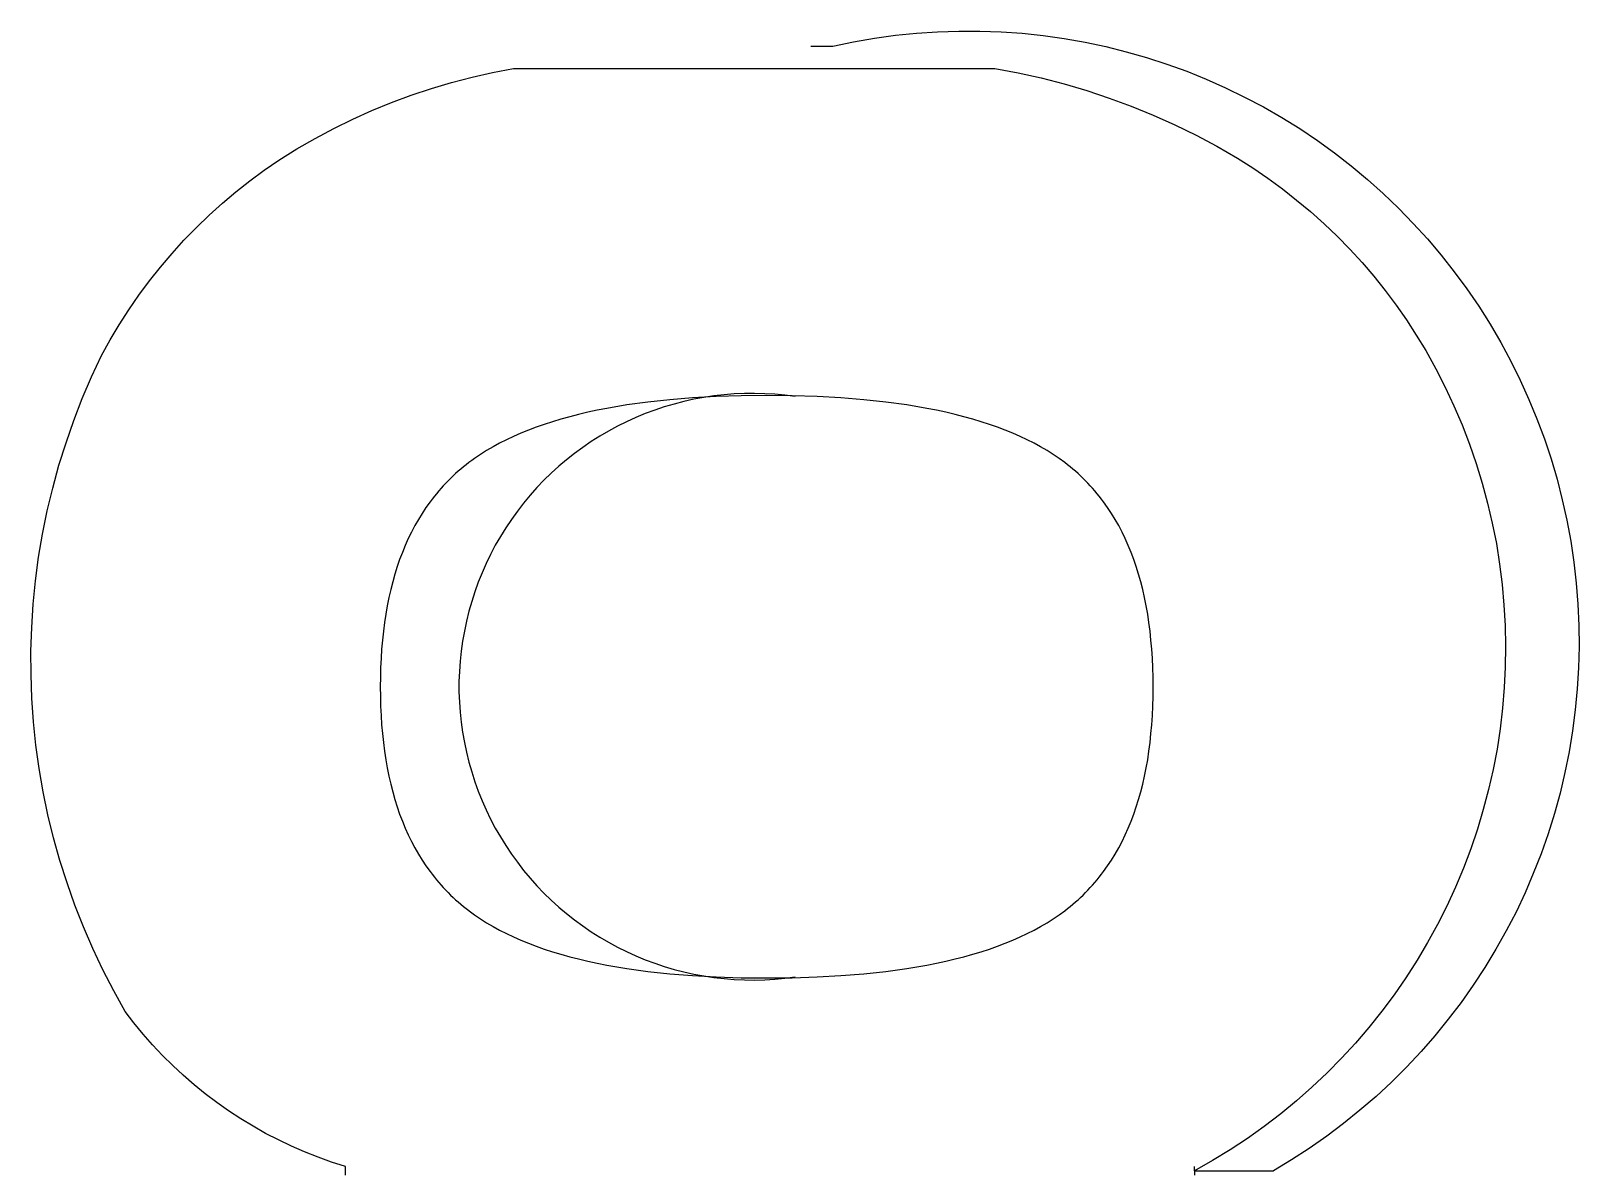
# Model space of a CAD drawing. Header units: millimetres. Extents: x -1893 to 2799, y -925 to 2353.
# Drawn here: x -1084.09 to -1082.909, y 1918.029 to 1918.901 of the extents above; entities that cross this region are included whole.
import ezdxf

# ---------------------------------------------------------------- set-up
doc = ezdxf.new("R2010")
doc.units = ezdxf.units.MM
doc.header["$MEASUREMENT"] = 0
doc.layers.add('Utwórz2D linie widoczne', color=7, linetype='Continuous', true_color=0x000000)

msp = doc.modelspace()

# ---------------------------------------------------------------- linework, layer by layer
at = {"layer": 'Utwórz2D linie widoczne'}
for p, q in [((-1083.4623, 1918.8926), (-1083.4464, 1918.8954)), ((-1083.4464, 1918.8954), (-1083.4304, 1918.8976)), ((-1083.4304, 1918.8976), (-1083.4143, 1918.8992)), ((-1083.4143, 1918.8992), (-1083.3982, 1918.9003)), ((-1083.3982, 1918.9003), (-1083.3821, 1918.9008)), ((-1083.3821, 1918.9008), (-1083.3659, 1918.9008)), ((-1083.3659, 1918.9008), (-1083.3498, 1918.9002)), ((-1083.3498, 1918.9002), (-1083.3337, 1918.8991)), ((-1083.3337, 1918.8991), (-1083.3176, 1918.8974)), ((-1083.3176, 1918.8974), (-1083.3016, 1918.8951)), ((-1083.3016, 1918.8951), (-1083.2857, 1918.8923)), ((-1083.495, 1918.8893), (-1083.4782, 1918.8893)), ((-1083.4782, 1918.8893), (-1083.4623, 1918.8926)), ((-1083.2857, 1918.8923), (-1083.2699, 1918.8889)), ((-1083.2699, 1918.8889), (-1083.2542, 1918.885)), ((-1083.2542, 1918.885), (-1083.2387, 1918.8806)), ((-1083.7378, 1918.8692), (-1083.722, 1918.8722)), ((-1083.722, 1918.8722), (-1083.3545, 1918.8722)), ((-1083.3545, 1918.8722), (-1083.3368, 1918.8689)), ((-1083.2387, 1918.8806), (-1083.2233, 1918.8756)), ((-1083.2233, 1918.8756), (-1083.2081, 1918.8701)), ((-1083.7846, 1918.857), (-1083.7691, 1918.8616)), ((-1083.7691, 1918.8616), (-1083.7535, 1918.8657)), ((-1083.7535, 1918.8657), (-1083.7378, 1918.8692)), ((-1083.3368, 1918.8689), (-1083.3192, 1918.865)), ((-1083.3192, 1918.865), (-1083.3017, 1918.8604)), ((-1083.3017, 1918.8604), (-1083.2844, 1918.8553)), ((-1083.2081, 1918.8701), (-1083.1932, 1918.864)), ((-1083.1932, 1918.864), (-1083.1784, 1918.8575)), ((-1083.815, 1918.8463), (-1083.7999, 1918.8519)), ((-1083.7999, 1918.8519), (-1083.7846, 1918.857)), ((-1083.2844, 1918.8553), (-1083.2673, 1918.8496)), ((-1083.2673, 1918.8496), (-1083.2504, 1918.8434)), ((-1083.1784, 1918.8575), (-1083.1639, 1918.8504)), ((-1083.1639, 1918.8504), (-1083.1496, 1918.8429)), ((-1083.8446, 1918.8335), (-1083.8299, 1918.8401)), ((-1083.8299, 1918.8401), (-1083.815, 1918.8463)), ((-1083.2504, 1918.8434), (-1083.2337, 1918.8366)), ((-1083.2337, 1918.8366), (-1083.2172, 1918.8292)), ((-1083.1496, 1918.8429), (-1083.1356, 1918.8348)), ((-1083.8733, 1918.8189), (-1083.8591, 1918.8264)), ((-1083.8591, 1918.8264), (-1083.8446, 1918.8335)), ((-1083.2172, 1918.8292), (-1083.201, 1918.8212)), ((-1083.1356, 1918.8348), (-1083.1218, 1918.8263)), ((-1083.1218, 1918.8263), (-1083.1084, 1918.8173)), ((-1083.8873, 1918.8108), (-1083.8733, 1918.8189)), ((-1083.201, 1918.8212), (-1083.185, 1918.8128)), ((-1083.185, 1918.8128), (-1083.1694, 1918.8037)), ((-1083.1084, 1918.8173), (-1083.0953, 1918.8078)), ((-1083.9122, 1918.7946), (-1083.901, 1918.8023)), ((-1083.901, 1918.8023), (-1083.8873, 1918.8108)), ((-1083.1694, 1918.8037), (-1083.1577, 1918.7963)), ((-1083.0953, 1918.8078), (-1083.0826, 1918.7979)), ((-1083.9231, 1918.7865), (-1083.9122, 1918.7946)), ((-1083.1577, 1918.7963), (-1083.1463, 1918.7885)), ((-1083.0826, 1918.7979), (-1083.0702, 1918.7876)), ((-1083.9441, 1918.7694), (-1083.9337, 1918.7781)), ((-1083.9337, 1918.7781), (-1083.9231, 1918.7865)), ((-1083.1463, 1918.7885), (-1083.1351, 1918.7804)), ((-1083.1351, 1918.7804), (-1083.1242, 1918.7718)), ((-1083.0702, 1918.7876), (-1083.0581, 1918.7768)), ((-1083.9542, 1918.7603), (-1083.9441, 1918.7694)), ((-1083.1242, 1918.7718), (-1083.1136, 1918.763)), ((-1083.0581, 1918.7768), (-1083.0465, 1918.7656)), ((-1083.0465, 1918.7656), (-1083.0352, 1918.754)), ((-1083.9639, 1918.7508), (-1083.9542, 1918.7603)), ((-1083.1136, 1918.763), (-1083.1033, 1918.7537)), ((-1083.1033, 1918.7537), (-1083.0933, 1918.7442)), ((-1083.0352, 1918.754), (-1083.0243, 1918.7421)), ((-1083.9734, 1918.7411), (-1083.9639, 1918.7508)), ((-1083.0933, 1918.7442), (-1083.0836, 1918.7343)), ((-1083.0243, 1918.7421), (-1083.0139, 1918.7298)), ((-1083.9913, 1918.7207), (-1083.9825, 1918.7311)), ((-1083.9825, 1918.7311), (-1083.9734, 1918.7411)), ((-1083.0836, 1918.7343), (-1083.0743, 1918.7241)), ((-1083.0139, 1918.7298), (-1083.0039, 1918.7171)), ((-1083.9997, 1918.7101), (-1083.9913, 1918.7207)), ((-1083.0743, 1918.7241), (-1083.0653, 1918.7136)), ((-1084.0078, 1918.6992), (-1083.9997, 1918.7101)), ((-1083.0653, 1918.7136), (-1083.0566, 1918.7028)), ((-1083.0039, 1918.7171), (-1082.9943, 1918.704)), ((-1084.0155, 1918.688), (-1084.0078, 1918.6992)), ((-1083.0566, 1918.7028), (-1083.0483, 1918.6917)), ((-1082.9943, 1918.704), (-1082.9852, 1918.6907)), ((-1084.0228, 1918.6766), (-1084.0155, 1918.688)), ((-1083.0483, 1918.6917), (-1083.0404, 1918.6803)), ((-1082.9852, 1918.6907), (-1082.9766, 1918.677)), ((-1084.0298, 1918.665), (-1084.0228, 1918.6766)), ((-1083.0404, 1918.6803), (-1083.0329, 1918.6687)), ((-1082.9766, 1918.677), (-1082.9684, 1918.6631)), ((-1084.0364, 1918.6531), (-1084.0298, 1918.665)), ((-1083.0329, 1918.6687), (-1083.0257, 1918.6569)), ((-1082.9684, 1918.6631), (-1082.9608, 1918.6489)), ((-1084.044, 1918.6368), (-1084.0364, 1918.6531)), ((-1083.0257, 1918.6569), (-1083.018, 1918.6431)), ((-1082.9608, 1918.6489), (-1082.9536, 1918.6344)), ((-1084.051, 1918.6203), (-1084.044, 1918.6368)), ((-1083.018, 1918.6431), (-1083.0109, 1918.6291)), ((-1083.5534, 1918.6238), (-1083.5612, 1918.6232)), ((-1083.5457, 1918.6242), (-1083.5534, 1918.6238)), ((-1083.5379, 1918.6242), (-1083.5457, 1918.6242)), ((-1083.5301, 1918.624), (-1083.5379, 1918.6242)), ((-1083.5224, 1918.6236), (-1083.5301, 1918.624)), ((-1083.5147, 1918.6228), (-1083.5224, 1918.6236)), ((-1083.0109, 1918.6291), (-1083.0042, 1918.6148)), ((-1082.9536, 1918.6344), (-1082.9469, 1918.6197)), ((-1084.0575, 1918.6035), (-1084.051, 1918.6203)), ((-1083.6506, 1918.6128), (-1083.658, 1918.6114)), ((-1083.6353, 1918.6154), (-1083.6506, 1918.6128)), ((-1083.6193, 1918.6176), (-1083.6353, 1918.6154)), ((-1083.6141, 1918.6115), (-1083.6214, 1918.6088)), ((-1083.6026, 1918.6194), (-1083.6193, 1918.6176)), ((-1083.6068, 1918.6139), (-1083.6141, 1918.6115)), ((-1083.5993, 1918.6161), (-1083.6068, 1918.6139)), ((-1083.5852, 1918.6208), (-1083.6026, 1918.6194)), ((-1083.5918, 1918.6181), (-1083.5993, 1918.6161)), ((-1083.5842, 1918.6198), (-1083.5918, 1918.6181)), ((-1083.5671, 1918.6218), (-1083.5852, 1918.6208)), ((-1083.5766, 1918.6212), (-1083.5842, 1918.6198)), ((-1083.5689, 1918.6223), (-1083.5766, 1918.6212)), ((-1083.5612, 1918.6232), (-1083.5689, 1918.6223)), ((-1083.5482, 1918.6224), (-1083.5671, 1918.6218)), ((-1083.5287, 1918.6226), (-1083.5482, 1918.6224)), ((-1083.5091, 1918.6224), (-1083.5287, 1918.6226)), ((-1083.507, 1918.6218), (-1083.5147, 1918.6228)), ((-1083.4902, 1918.6218), (-1083.5091, 1918.6224)), ((-1083.472, 1918.6208), (-1083.4902, 1918.6218)), ((-1083.4546, 1918.6194), (-1083.472, 1918.6208)), ((-1083.4378, 1918.6176), (-1083.4546, 1918.6194)), ((-1083.4218, 1918.6154), (-1083.4378, 1918.6176)), ((-1083.4065, 1918.6128), (-1083.4218, 1918.6154)), ((-1083.3991, 1918.6114), (-1083.4065, 1918.6128)), ((-1083.0042, 1918.6148), (-1082.998, 1918.6003)), ((-1082.9469, 1918.6197), (-1082.9408, 1918.6047)), ((-1084.0634, 1918.5865), (-1084.0575, 1918.6035)), ((-1083.6985, 1918.6006), (-1083.7046, 1918.5984)), ((-1083.6922, 1918.6026), (-1083.6985, 1918.6006)), ((-1083.6857, 1918.6046), (-1083.6922, 1918.6026)), ((-1083.679, 1918.6064), (-1083.6857, 1918.6046)), ((-1083.6722, 1918.6082), (-1083.679, 1918.6064)), ((-1083.6652, 1918.6098), (-1083.6722, 1918.6082)), ((-1083.658, 1918.6114), (-1083.6652, 1918.6098)), ((-1083.6356, 1918.6026), (-1083.6426, 1918.5992)), ((-1083.6286, 1918.6058), (-1083.6356, 1918.6026)), ((-1083.6214, 1918.6088), (-1083.6286, 1918.6058)), ((-1083.3919, 1918.6098), (-1083.3991, 1918.6114)), ((-1083.3849, 1918.6082), (-1083.3919, 1918.6098)), ((-1083.3781, 1918.6064), (-1083.3849, 1918.6082)), ((-1083.3714, 1918.6046), (-1083.3781, 1918.6064)), ((-1083.3649, 1918.6026), (-1083.3714, 1918.6046)), ((-1083.3586, 1918.6006), (-1083.3649, 1918.6026)), ((-1083.3525, 1918.5984), (-1083.3586, 1918.6006)), ((-1082.998, 1918.6003), (-1082.9924, 1918.5856)), ((-1082.9408, 1918.6047), (-1082.9351, 1918.5896)), ((-1083.7273, 1918.5888), (-1083.7325, 1918.5862)), ((-1083.7219, 1918.5914), (-1083.7273, 1918.5888)), ((-1083.7163, 1918.5938), (-1083.7219, 1918.5914)), ((-1083.7105, 1918.5962), (-1083.7163, 1918.5938)), ((-1083.7046, 1918.5984), (-1083.7105, 1918.5962)), ((-1083.6561, 1918.5915), (-1083.6627, 1918.5874)), ((-1083.6494, 1918.5955), (-1083.6561, 1918.5915)), ((-1083.6426, 1918.5992), (-1083.6494, 1918.5955)), ((-1083.3466, 1918.5962), (-1083.3525, 1918.5984)), ((-1083.3408, 1918.5938), (-1083.3466, 1918.5962)), ((-1083.3352, 1918.5914), (-1083.3408, 1918.5938)), ((-1083.3298, 1918.5888), (-1083.3352, 1918.5914)), ((-1083.3246, 1918.5862), (-1083.3298, 1918.5888)), ((-1082.9351, 1918.5896), (-1082.93, 1918.5743)), ((-1084.0688, 1918.5694), (-1084.0634, 1918.5865)), ((-1083.7471, 1918.5776), (-1083.7516, 1918.5746)), ((-1083.7424, 1918.5806), (-1083.7471, 1918.5776)), ((-1083.7375, 1918.5834), (-1083.7424, 1918.5806)), ((-1083.7325, 1918.5862), (-1083.7375, 1918.5834)), ((-1083.6754, 1918.5784), (-1083.6815, 1918.5736)), ((-1083.6691, 1918.583), (-1083.6754, 1918.5784)), ((-1083.6627, 1918.5874), (-1083.6691, 1918.583)), ((-1083.3196, 1918.5834), (-1083.3246, 1918.5862)), ((-1083.3147, 1918.5806), (-1083.3196, 1918.5834)), ((-1083.31, 1918.5776), (-1083.3147, 1918.5806)), ((-1083.3055, 1918.5746), (-1083.31, 1918.5776)), ((-1082.9924, 1918.5856), (-1082.9872, 1918.5707)), ((-1084.0735, 1918.552), (-1084.0688, 1918.5694)), ((-1083.7641, 1918.5648), (-1083.7661, 1918.563)), ((-1083.7621, 1918.5665), (-1083.7641, 1918.5648)), ((-1083.7601, 1918.5682), (-1083.7621, 1918.5665)), ((-1083.758, 1918.5698), (-1083.7601, 1918.5682)), ((-1083.7559, 1918.5714), (-1083.758, 1918.5698)), ((-1083.7537, 1918.573), (-1083.7559, 1918.5714)), ((-1083.7516, 1918.5746), (-1083.7537, 1918.573)), ((-1083.6874, 1918.5686), (-1083.6931, 1918.5633)), ((-1083.6815, 1918.5736), (-1083.6874, 1918.5686)), ((-1083.3012, 1918.5714), (-1083.3055, 1918.5746)), ((-1083.2991, 1918.5698), (-1083.3012, 1918.5714)), ((-1083.297, 1918.5682), (-1083.2991, 1918.5698)), ((-1083.295, 1918.5665), (-1083.297, 1918.5682)), ((-1083.293, 1918.5648), (-1083.295, 1918.5665)), ((-1083.291, 1918.563), (-1083.293, 1918.5648)), ((-1082.9872, 1918.5707), (-1082.9826, 1918.5556)), ((-1082.93, 1918.5743), (-1082.9255, 1918.5588)), ((-1083.7755, 1918.5537), (-1083.7772, 1918.5518)), ((-1083.7736, 1918.5556), (-1083.7755, 1918.5537)), ((-1083.7718, 1918.5575), (-1083.7736, 1918.5556)), ((-1083.7699, 1918.5594), (-1083.7718, 1918.5575)), ((-1083.768, 1918.5612), (-1083.7699, 1918.5594)), ((-1083.7661, 1918.563), (-1083.768, 1918.5612)), ((-1083.6987, 1918.5579), (-1083.7041, 1918.5523)), ((-1083.6931, 1918.5633), (-1083.6987, 1918.5579)), ((-1083.2891, 1918.5612), (-1083.291, 1918.563)), ((-1083.2872, 1918.5594), (-1083.2891, 1918.5612)), ((-1083.2853, 1918.5575), (-1083.2872, 1918.5594)), ((-1083.2835, 1918.5556), (-1083.2853, 1918.5575)), ((-1083.2817, 1918.5537), (-1083.2835, 1918.5556)), ((-1083.28, 1918.5518), (-1083.2817, 1918.5537)), ((-1082.9826, 1918.5556), (-1082.9785, 1918.5404)), ((-1082.9255, 1918.5588), (-1082.9215, 1918.5431)), ((-1084.0777, 1918.5345), (-1084.0735, 1918.552)), ((-1083.7856, 1918.5415), (-1083.7887, 1918.5371)), ((-1083.784, 1918.5436), (-1083.7856, 1918.5415)), ((-1083.7823, 1918.5457), (-1083.784, 1918.5436)), ((-1083.7807, 1918.5477), (-1083.7823, 1918.5457)), ((-1083.779, 1918.5498), (-1083.7807, 1918.5477)), ((-1083.7772, 1918.5518), (-1083.779, 1918.5498)), ((-1083.7092, 1918.5465), (-1083.7142, 1918.5405)), ((-1083.7041, 1918.5523), (-1083.7092, 1918.5465)), ((-1083.2782, 1918.5498), (-1083.28, 1918.5518)), ((-1083.2765, 1918.5477), (-1083.2782, 1918.5498)), ((-1083.2749, 1918.5457), (-1083.2765, 1918.5477)), ((-1083.2732, 1918.5436), (-1083.2749, 1918.5457)), ((-1083.2716, 1918.5415), (-1083.2732, 1918.5436)), ((-1083.2685, 1918.5371), (-1083.2716, 1918.5415)), ((-1082.9215, 1918.5431), (-1082.918, 1918.5274)), ((-1084.0813, 1918.5169), (-1084.0777, 1918.5345)), ((-1083.7917, 1918.5326), (-1083.7945, 1918.528)), ((-1083.7887, 1918.5371), (-1083.7917, 1918.5326)), ((-1083.7189, 1918.5344), (-1083.7235, 1918.5281)), ((-1083.7142, 1918.5405), (-1083.7189, 1918.5344)), ((-1083.2656, 1918.5326), (-1083.2685, 1918.5371)), ((-1083.2627, 1918.528), (-1083.2656, 1918.5326)), ((-1082.9785, 1918.5404), (-1082.9749, 1918.5251)), ((-1083.7998, 1918.5184), (-1083.8022, 1918.5134)), ((-1083.7972, 1918.5233), (-1083.7998, 1918.5184)), ((-1083.7945, 1918.528), (-1083.7972, 1918.5233)), ((-1083.7278, 1918.5216), (-1083.7319, 1918.515)), ((-1083.7235, 1918.5281), (-1083.7278, 1918.5216)), ((-1083.26, 1918.5233), (-1083.2627, 1918.528)), ((-1083.2575, 1918.5184), (-1083.26, 1918.5233)), ((-1083.255, 1918.5134), (-1083.2575, 1918.5184)), ((-1082.9749, 1918.5251), (-1082.9718, 1918.5096)), ((-1082.918, 1918.5274), (-1082.915, 1918.5115)), ((-1084.0843, 1918.4992), (-1084.0813, 1918.5169)), ((-1083.8046, 1918.5082), (-1083.8067, 1918.5029)), ((-1083.8022, 1918.5134), (-1083.8046, 1918.5082)), ((-1083.7358, 1918.5083), (-1083.7394, 1918.5014)), ((-1083.7319, 1918.515), (-1083.7358, 1918.5083)), ((-1083.2527, 1918.5082), (-1083.255, 1918.5134)), ((-1083.2505, 1918.5029), (-1083.2527, 1918.5082)), ((-1082.9718, 1918.5096), (-1082.9693, 1918.494)), ((-1082.915, 1918.5115), (-1082.9127, 1918.4955)), ((-1084.0866, 1918.4813), (-1084.0843, 1918.4992)), ((-1083.8088, 1918.4975), (-1083.8107, 1918.492)), ((-1083.8067, 1918.5029), (-1083.8088, 1918.4975)), ((-1083.7428, 1918.4945), (-1083.7459, 1918.4873)), ((-1083.7394, 1918.5014), (-1083.7428, 1918.4945)), ((-1083.2485, 1918.4975), (-1083.2505, 1918.5029)), ((-1083.2466, 1918.492), (-1083.2485, 1918.4975)), ((-1082.9693, 1918.494), (-1082.9674, 1918.4784)), ((-1082.9127, 1918.4955), (-1082.9108, 1918.4794)), ((-1083.8125, 1918.4863), (-1083.8141, 1918.4804)), ((-1083.8107, 1918.492), (-1083.8125, 1918.4863)), ((-1083.7459, 1918.4873), (-1083.7488, 1918.4801)), ((-1083.2448, 1918.4863), (-1083.2466, 1918.492)), ((-1083.2432, 1918.4804), (-1083.2448, 1918.4863)), ((-1084.0884, 1918.4635), (-1084.0866, 1918.4813)), ((-1083.8156, 1918.4745), (-1083.817, 1918.4684)), ((-1083.8141, 1918.4804), (-1083.8156, 1918.4745)), ((-1083.7514, 1918.4728), (-1083.7538, 1918.4654)), ((-1083.7488, 1918.4801), (-1083.7514, 1918.4728)), ((-1083.2417, 1918.4745), (-1083.2432, 1918.4804)), ((-1083.2403, 1918.4684), (-1083.2417, 1918.4745)), ((-1082.9674, 1918.4784), (-1082.966, 1918.4627)), ((-1082.9108, 1918.4794), (-1082.9096, 1918.4633)), ((-1084.0896, 1918.4455), (-1084.0884, 1918.4635)), ((-1083.8183, 1918.4622), (-1083.8194, 1918.4558)), ((-1083.817, 1918.4684), (-1083.8183, 1918.4622)), ((-1083.756, 1918.458), (-1083.7578, 1918.4504)), ((-1083.7538, 1918.4654), (-1083.756, 1918.458)), ((-1083.239, 1918.4622), (-1083.2403, 1918.4684)), ((-1083.2379, 1918.4558), (-1083.239, 1918.4622)), ((-1082.966, 1918.4627), (-1082.9651, 1918.447)), ((-1082.9096, 1918.4633), (-1082.9088, 1918.4472)), ((-1083.8204, 1918.4493), (-1083.8212, 1918.4427)), ((-1083.8194, 1918.4558), (-1083.8204, 1918.4493)), ((-1083.7578, 1918.4504), (-1083.7594, 1918.4428)), ((-1083.2369, 1918.4493), (-1083.2379, 1918.4558)), ((-1083.2361, 1918.4427), (-1083.2369, 1918.4493)), ((-1082.9651, 1918.447), (-1082.9648, 1918.4312)), ((-1082.9088, 1918.4472), (-1082.9087, 1918.431)), ((-1084.0902, 1918.4275), (-1084.0896, 1918.4455)), ((-1083.822, 1918.436), (-1083.8226, 1918.4291)), ((-1083.8212, 1918.4427), (-1083.822, 1918.436)), ((-1083.7608, 1918.4352), (-1083.7618, 1918.4275)), ((-1083.7594, 1918.4428), (-1083.7608, 1918.4352)), ((-1083.2354, 1918.436), (-1083.2361, 1918.4427)), ((-1083.2348, 1918.4291), (-1083.2354, 1918.436)), ((-1084.0901, 1918.4096), (-1084.0902, 1918.4275)), ((-1083.8226, 1918.4291), (-1083.823, 1918.4221)), ((-1083.7618, 1918.4275), (-1083.7627, 1918.4198)), ((-1083.2343, 1918.4221), (-1083.2348, 1918.4291)), ((-1082.9648, 1918.4312), (-1082.965, 1918.4154)), ((-1082.9087, 1918.431), (-1082.9091, 1918.4149)), ((-1083.8233, 1918.4149), (-1083.8235, 1918.4076)), ((-1083.823, 1918.4221), (-1083.8233, 1918.4149)), ((-1083.7632, 1918.412), (-1083.7635, 1918.4043)), ((-1083.7627, 1918.4198), (-1083.7632, 1918.412)), ((-1083.234, 1918.4149), (-1083.2343, 1918.4221)), ((-1083.2338, 1918.4076), (-1083.234, 1918.4149)), ((-1082.965, 1918.4154), (-1082.9658, 1918.3997)), ((-1082.9091, 1918.4149), (-1082.9101, 1918.3988)), ((-1084.0895, 1918.3916), (-1084.0901, 1918.4096)), ((-1083.8235, 1918.4076), (-1083.8236, 1918.4002)), ((-1083.8236, 1918.4002), (-1083.8235, 1918.3928)), ((-1083.7635, 1918.4043), (-1083.7635, 1918.3965)), ((-1083.2337, 1918.4002), (-1083.2338, 1918.4076)), ((-1083.2338, 1918.3928), (-1083.2337, 1918.4002)), ((-1082.9658, 1918.3997), (-1082.9671, 1918.384)), ((-1084.0882, 1918.3736), (-1084.0895, 1918.3916)), ((-1083.8235, 1918.3928), (-1083.8233, 1918.3856)), ((-1083.7635, 1918.3965), (-1083.7632, 1918.3887)), ((-1083.7632, 1918.3887), (-1083.7627, 1918.381)), ((-1083.234, 1918.3856), (-1083.2338, 1918.3928)), ((-1082.9101, 1918.3988), (-1082.9116, 1918.3827)), ((-1083.8233, 1918.3856), (-1083.823, 1918.3784)), ((-1083.823, 1918.3784), (-1083.8226, 1918.3714)), ((-1083.7627, 1918.381), (-1083.7618, 1918.3733)), ((-1083.2348, 1918.3714), (-1083.2343, 1918.3784)), ((-1083.2343, 1918.3784), (-1083.234, 1918.3856)), ((-1082.9671, 1918.384), (-1082.9689, 1918.3683)), ((-1082.9116, 1918.3827), (-1082.9137, 1918.3667)), ((-1084.0864, 1918.3558), (-1084.0882, 1918.3736)), ((-1083.8226, 1918.3714), (-1083.822, 1918.3646)), ((-1083.822, 1918.3646), (-1083.8212, 1918.3578)), ((-1083.7618, 1918.3733), (-1083.7608, 1918.3656)), ((-1083.7608, 1918.3656), (-1083.7594, 1918.3579)), ((-1083.2361, 1918.3578), (-1083.2354, 1918.3646)), ((-1083.2354, 1918.3646), (-1083.2348, 1918.3714)), ((-1082.9689, 1918.3683), (-1082.9713, 1918.3528)), ((-1082.9137, 1918.3667), (-1082.9163, 1918.3507)), ((-1084.0839, 1918.3379), (-1084.0864, 1918.3558)), ((-1083.8212, 1918.3578), (-1083.8204, 1918.3512)), ((-1083.7594, 1918.3579), (-1083.7578, 1918.3503)), ((-1083.2369, 1918.3512), (-1083.2361, 1918.3578)), ((-1082.9713, 1918.3528), (-1082.9743, 1918.3373)), ((-1083.8204, 1918.3512), (-1083.8194, 1918.3447)), ((-1083.8194, 1918.3447), (-1083.8183, 1918.3384)), ((-1083.7578, 1918.3503), (-1083.756, 1918.3428)), ((-1083.756, 1918.3428), (-1083.7538, 1918.3353)), ((-1083.239, 1918.3384), (-1083.2379, 1918.3447)), ((-1083.2379, 1918.3447), (-1083.2369, 1918.3512)), ((-1082.9163, 1918.3507), (-1082.9195, 1918.3349)), ((-1084.0808, 1918.3202), (-1084.0839, 1918.3379)), ((-1083.8183, 1918.3384), (-1083.817, 1918.3322)), ((-1083.817, 1918.3322), (-1083.8156, 1918.3261)), ((-1083.7538, 1918.3353), (-1083.7514, 1918.3279)), ((-1083.7514, 1918.3279), (-1083.7488, 1918.3206)), ((-1083.2417, 1918.3261), (-1083.2403, 1918.3322)), ((-1083.2403, 1918.3322), (-1083.239, 1918.3384)), ((-1082.9743, 1918.3373), (-1082.9778, 1918.3219)), ((-1082.9195, 1918.3349), (-1082.9232, 1918.3192)), ((-1084.0772, 1918.3026), (-1084.0808, 1918.3202)), ((-1083.8156, 1918.3261), (-1083.8141, 1918.3202)), ((-1083.8141, 1918.3202), (-1083.8125, 1918.3144)), ((-1083.7488, 1918.3206), (-1083.7459, 1918.3134)), ((-1083.2448, 1918.3144), (-1083.2432, 1918.3202)), ((-1083.2432, 1918.3202), (-1083.2417, 1918.3261)), ((-1082.9778, 1918.3219), (-1082.9818, 1918.3067)), ((-1082.9232, 1918.3192), (-1082.9275, 1918.3036)), ((-1083.8125, 1918.3144), (-1083.8107, 1918.3087)), ((-1083.8107, 1918.3087), (-1083.8088, 1918.3032)), ((-1083.7459, 1918.3134), (-1083.7428, 1918.3063)), ((-1083.7428, 1918.3063), (-1083.7394, 1918.2993)), ((-1083.2485, 1918.3032), (-1083.2466, 1918.3087)), ((-1083.2466, 1918.3087), (-1083.2448, 1918.3144)), ((-1082.9818, 1918.3067), (-1082.9863, 1918.2916)), ((-1084.0729, 1918.2851), (-1084.0772, 1918.3026)), ((-1083.8088, 1918.3032), (-1083.8067, 1918.2978)), ((-1083.8067, 1918.2978), (-1083.8046, 1918.2925)), ((-1083.8046, 1918.2925), (-1083.8022, 1918.2874)), ((-1083.7394, 1918.2993), (-1083.7358, 1918.2925)), ((-1083.7358, 1918.2925), (-1083.7319, 1918.2857)), ((-1083.255, 1918.2874), (-1083.2527, 1918.2925)), ((-1083.2527, 1918.2925), (-1083.2505, 1918.2978)), ((-1083.2505, 1918.2978), (-1083.2485, 1918.3032)), ((-1082.9275, 1918.3036), (-1082.9323, 1918.2882)), ((-1084.0681, 1918.2678), (-1084.0729, 1918.2851)), ((-1083.8022, 1918.2874), (-1083.7998, 1918.2823)), ((-1083.7998, 1918.2823), (-1083.7972, 1918.2775)), ((-1083.7319, 1918.2857), (-1083.7278, 1918.2791)), ((-1083.26, 1918.2775), (-1083.2575, 1918.2823)), ((-1083.2575, 1918.2823), (-1083.255, 1918.2874)), ((-1082.9863, 1918.2916), (-1082.9914, 1918.2766)), ((-1082.9323, 1918.2882), (-1082.9377, 1918.2729)), ((-1083.7972, 1918.2775), (-1083.7945, 1918.2727)), ((-1083.7945, 1918.2727), (-1083.7917, 1918.2681)), ((-1083.7278, 1918.2791), (-1083.7235, 1918.2727)), ((-1083.7235, 1918.2727), (-1083.7189, 1918.2664)), ((-1083.2656, 1918.2681), (-1083.2627, 1918.2727)), ((-1083.2627, 1918.2727), (-1083.26, 1918.2775)), ((-1082.9914, 1918.2766), (-1082.9969, 1918.2619)), ((-1082.9377, 1918.2729), (-1082.9436, 1918.2579)), ((-1084.0626, 1918.2507), (-1084.0681, 1918.2678)), ((-1083.7917, 1918.2681), (-1083.7887, 1918.2636)), ((-1083.7887, 1918.2636), (-1083.7856, 1918.2593)), ((-1083.7856, 1918.2593), (-1083.784, 1918.2572)), ((-1083.784, 1918.2572), (-1083.7823, 1918.2551)), ((-1083.7189, 1918.2664), (-1083.7142, 1918.2602)), ((-1083.7142, 1918.2602), (-1083.7092, 1918.2543)), ((-1083.2749, 1918.2551), (-1083.2732, 1918.2572)), ((-1083.2732, 1918.2572), (-1083.2716, 1918.2593)), ((-1083.2716, 1918.2593), (-1083.2685, 1918.2636)), ((-1083.2685, 1918.2636), (-1083.2656, 1918.2681)), ((-1082.9969, 1918.2619), (-1083.003, 1918.2474)), ((-1082.9436, 1918.2579), (-1082.9499, 1918.243)), ((-1084.0566, 1918.2337), (-1084.0626, 1918.2507)), ((-1083.7823, 1918.2551), (-1083.7807, 1918.253)), ((-1083.7807, 1918.253), (-1083.779, 1918.251)), ((-1083.779, 1918.251), (-1083.7772, 1918.249)), ((-1083.7772, 1918.249), (-1083.7755, 1918.2471)), ((-1083.7755, 1918.2471), (-1083.7736, 1918.2452)), ((-1083.7092, 1918.2543), (-1083.7041, 1918.2485)), ((-1083.7041, 1918.2485), (-1083.6987, 1918.2429)), ((-1083.2835, 1918.2452), (-1083.2817, 1918.2471)), ((-1083.2817, 1918.2471), (-1083.28, 1918.249)), ((-1083.28, 1918.249), (-1083.2782, 1918.251)), ((-1083.2782, 1918.251), (-1083.2765, 1918.253)), ((-1083.2765, 1918.253), (-1083.2749, 1918.2551)), ((-1083.003, 1918.2474), (-1083.0096, 1918.233)), ((-1084.0501, 1918.217), (-1084.0566, 1918.2337)), ((-1083.7736, 1918.2452), (-1083.7718, 1918.2433)), ((-1083.7718, 1918.2433), (-1083.7699, 1918.2414)), ((-1083.7699, 1918.2414), (-1083.768, 1918.2396)), ((-1083.768, 1918.2396), (-1083.7661, 1918.2378)), ((-1083.7661, 1918.2378), (-1083.7641, 1918.2361)), ((-1083.7641, 1918.2361), (-1083.7621, 1918.2343)), ((-1083.7621, 1918.2343), (-1083.7601, 1918.2327)), ((-1083.6987, 1918.2429), (-1083.6931, 1918.2374)), ((-1083.6931, 1918.2374), (-1083.6874, 1918.2322)), ((-1083.297, 1918.2327), (-1083.295, 1918.2343)), ((-1083.295, 1918.2343), (-1083.293, 1918.2361)), ((-1083.293, 1918.2361), (-1083.291, 1918.2378)), ((-1083.291, 1918.2378), (-1083.2891, 1918.2396)), ((-1083.2891, 1918.2396), (-1083.2872, 1918.2414)), ((-1083.2872, 1918.2414), (-1083.2853, 1918.2433)), ((-1083.2853, 1918.2433), (-1083.2835, 1918.2452)), ((-1082.9499, 1918.243), (-1082.9568, 1918.2284)), ((-1083.7601, 1918.2327), (-1083.758, 1918.231)), ((-1083.758, 1918.231), (-1083.7537, 1918.2278)), ((-1083.7537, 1918.2278), (-1083.7516, 1918.2262)), ((-1083.7516, 1918.2262), (-1083.7471, 1918.2232)), ((-1083.7471, 1918.2232), (-1083.7424, 1918.2202)), ((-1083.6874, 1918.2322), (-1083.6815, 1918.2272)), ((-1083.6815, 1918.2272), (-1083.6754, 1918.2224)), ((-1083.6754, 1918.2224), (-1083.6691, 1918.2178)), ((-1083.3147, 1918.2202), (-1083.31, 1918.2232)), ((-1083.31, 1918.2232), (-1083.3055, 1918.2262)), ((-1083.3055, 1918.2262), (-1083.3012, 1918.2294)), ((-1083.3012, 1918.2294), (-1083.2991, 1918.231)), ((-1083.2991, 1918.231), (-1083.297, 1918.2327)), ((-1083.0096, 1918.233), (-1083.0167, 1918.219)), ((-1082.9568, 1918.2284), (-1082.9643, 1918.2141)), ((-1084.0429, 1918.2005), (-1084.0501, 1918.217)), ((-1083.7424, 1918.2202), (-1083.7375, 1918.2174)), ((-1083.7375, 1918.2174), (-1083.7325, 1918.2146)), ((-1083.7325, 1918.2146), (-1083.7273, 1918.212)), ((-1083.7273, 1918.212), (-1083.7219, 1918.2094)), ((-1083.6691, 1918.2178), (-1083.6627, 1918.2134)), ((-1083.6627, 1918.2134), (-1083.6561, 1918.2092)), ((-1083.3352, 1918.2094), (-1083.3298, 1918.212)), ((-1083.3298, 1918.212), (-1083.3246, 1918.2146)), ((-1083.3246, 1918.2146), (-1083.3196, 1918.2174)), ((-1083.3196, 1918.2174), (-1083.3147, 1918.2202)), ((-1083.0167, 1918.219), (-1083.0243, 1918.2051)), ((-1082.9643, 1918.2141), (-1082.9721, 1918.2)), ((-1084.0353, 1918.1842), (-1084.0429, 1918.2005)), ((-1083.7219, 1918.2094), (-1083.7163, 1918.207)), ((-1083.7163, 1918.207), (-1083.7105, 1918.2046)), ((-1083.7105, 1918.2046), (-1083.7046, 1918.2023)), ((-1083.7046, 1918.2023), (-1083.6985, 1918.2002)), ((-1083.6985, 1918.2002), (-1083.6922, 1918.1981)), ((-1083.6922, 1918.1981), (-1083.6857, 1918.1962)), ((-1083.6561, 1918.2092), (-1083.6494, 1918.2053)), ((-1083.6494, 1918.2053), (-1083.6426, 1918.2016)), ((-1083.6426, 1918.2016), (-1083.6356, 1918.1982)), ((-1083.6356, 1918.1982), (-1083.6286, 1918.195)), ((-1083.3714, 1918.1962), (-1083.3649, 1918.1981)), ((-1083.3649, 1918.1981), (-1083.3586, 1918.2002)), ((-1083.3586, 1918.2002), (-1083.3525, 1918.2023)), ((-1083.3525, 1918.2023), (-1083.3466, 1918.2046)), ((-1083.3466, 1918.2046), (-1083.3408, 1918.207)), ((-1083.3408, 1918.207), (-1083.3352, 1918.2094)), ((-1083.0243, 1918.2051), (-1083.0323, 1918.1916)), ((-1082.9721, 1918.2), (-1082.9805, 1918.1861)), ((-1083.6857, 1918.1962), (-1083.679, 1918.1943)), ((-1083.679, 1918.1943), (-1083.6722, 1918.1926)), ((-1083.6722, 1918.1926), (-1083.6652, 1918.1909)), ((-1083.6652, 1918.1909), (-1083.658, 1918.1894)), ((-1083.658, 1918.1894), (-1083.6506, 1918.1879)), ((-1083.6506, 1918.1879), (-1083.6353, 1918.1853)), ((-1083.6286, 1918.195), (-1083.6214, 1918.192)), ((-1083.6214, 1918.192), (-1083.6141, 1918.1893)), ((-1083.6141, 1918.1893), (-1083.6068, 1918.1868)), ((-1083.6068, 1918.1868), (-1083.5993, 1918.1846)), ((-1083.4218, 1918.1853), (-1083.4065, 1918.1879)), ((-1083.4065, 1918.1879), (-1083.3991, 1918.1894)), ((-1083.3991, 1918.1894), (-1083.3919, 1918.1909)), ((-1083.3919, 1918.1909), (-1083.3849, 1918.1926)), ((-1083.3849, 1918.1926), (-1083.3781, 1918.1943)), ((-1083.3781, 1918.1943), (-1083.3714, 1918.1962)), ((-1083.0323, 1918.1916), (-1083.0408, 1918.1783)), ((-1082.9805, 1918.1861), (-1082.9894, 1918.1726)), ((-1084.027, 1918.1682), (-1084.0353, 1918.1842)), ((-1083.6353, 1918.1853), (-1083.6193, 1918.1831)), ((-1083.6193, 1918.1831), (-1083.6026, 1918.1813)), ((-1083.6026, 1918.1813), (-1083.5852, 1918.1799)), ((-1083.5993, 1918.1846), (-1083.5918, 1918.1827)), ((-1083.5918, 1918.1827), (-1083.5842, 1918.181)), ((-1083.5852, 1918.1799), (-1083.5671, 1918.1789)), ((-1083.5842, 1918.181), (-1083.5766, 1918.1796)), ((-1083.5766, 1918.1796), (-1083.5689, 1918.1784)), ((-1083.5689, 1918.1784), (-1083.5612, 1918.1776)), ((-1083.5671, 1918.1789), (-1083.5482, 1918.1783)), ((-1083.5612, 1918.1776), (-1083.5534, 1918.177)), ((-1083.5534, 1918.177), (-1083.5457, 1918.1766)), ((-1083.5482, 1918.1783), (-1083.5287, 1918.1781)), ((-1083.5457, 1918.1766), (-1083.5379, 1918.1765)), ((-1083.5379, 1918.1765), (-1083.5301, 1918.1767)), ((-1083.5301, 1918.1767), (-1083.5224, 1918.1772)), ((-1083.5287, 1918.1781), (-1083.5091, 1918.1783)), ((-1083.5224, 1918.1772), (-1083.5147, 1918.1779)), ((-1083.5147, 1918.1779), (-1083.507, 1918.1789)), ((-1083.5091, 1918.1783), (-1083.4902, 1918.1789)), ((-1083.4902, 1918.1789), (-1083.472, 1918.1799)), ((-1083.472, 1918.1799), (-1083.4546, 1918.1813)), ((-1083.4546, 1918.1813), (-1083.4378, 1918.1831)), ((-1083.4378, 1918.1831), (-1083.4218, 1918.1853)), ((-1083.0408, 1918.1783), (-1083.0498, 1918.1653)), ((-1084.0183, 1918.1525), (-1084.027, 1918.1682)), ((-1083.0498, 1918.1653), (-1083.0592, 1918.1527)), ((-1082.9894, 1918.1726), (-1082.9987, 1918.1594)), ((-1084.0116, 1918.1438), (-1084.0183, 1918.1525)), ((-1083.0592, 1918.1527), (-1083.069, 1918.1404)), ((-1082.9987, 1918.1594), (-1083.0085, 1918.1466)), ((-1084.0046, 1918.1353), (-1084.0116, 1918.1438)), ((-1083.069, 1918.1404), (-1083.0793, 1918.1284)), ((-1083.0085, 1918.1466), (-1083.0187, 1918.134)), ((-1083.9973, 1918.127), (-1084.0046, 1918.1353)), ((-1083.0793, 1918.1284), (-1083.0899, 1918.1168)), ((-1083.0187, 1918.134), (-1083.0293, 1918.1219)), ((-1083.9898, 1918.119), (-1083.9973, 1918.127)), ((-1083.982, 1918.1112), (-1083.9898, 1918.119)), ((-1083.0899, 1918.1168), (-1083.101, 1918.1056)), ((-1083.0293, 1918.1219), (-1083.0404, 1918.1101)), ((-1083.9739, 1918.1038), (-1083.982, 1918.1112)), ((-1083.9656, 1918.0965), (-1083.9739, 1918.1038)), ((-1083.101, 1918.1056), (-1083.1125, 1918.0948)), ((-1083.0404, 1918.1101), (-1083.0518, 1918.0987)), ((-1083.9571, 1918.0896), (-1083.9656, 1918.0965)), ((-1083.1125, 1918.0948), (-1083.1243, 1918.0843)), ((-1083.0518, 1918.0987), (-1083.0636, 1918.0877)), ((-1083.9483, 1918.083), (-1083.9571, 1918.0896)), ((-1083.9393, 1918.0767), (-1083.9483, 1918.083)), ((-1083.1243, 1918.0843), (-1083.1364, 1918.0743)), ((-1083.0636, 1918.0877), (-1083.0759, 1918.0771)), ((-1083.9301, 1918.0706), (-1083.9393, 1918.0767)), ((-1083.9207, 1918.0649), (-1083.9301, 1918.0706)), ((-1083.1364, 1918.0743), (-1083.149, 1918.0647)), ((-1083.0759, 1918.0771), (-1083.0884, 1918.067)), ((-1083.9111, 1918.0595), (-1083.9207, 1918.0649)), ((-1083.9013, 1918.0545), (-1083.9111, 1918.0595)), ((-1083.149, 1918.0647), (-1083.1618, 1918.0556)), ((-1083.1013, 1918.0573), (-1083.1146, 1918.048)), ((-1083.0884, 1918.067), (-1083.1013, 1918.0573)), ((-1083.8914, 1918.0498), (-1083.9013, 1918.0545)), ((-1083.8813, 1918.0454), (-1083.8914, 1918.0498)), ((-1083.871, 1918.0413), (-1083.8813, 1918.0454)), ((-1083.1749, 1918.0469), (-1083.1884, 1918.0387)), ((-1083.1618, 1918.0556), (-1083.1749, 1918.0469)), ((-1083.1146, 1918.048), (-1083.1282, 1918.0392)), ((-1083.8607, 1918.0376), (-1083.871, 1918.0413)), ((-1083.8502, 1918.0343), (-1083.8607, 1918.0376)), ((-1083.8502, 1918.0275), (-1083.8502, 1918.0343)), ((-1083.1884, 1918.0387), (-1083.2021, 1918.0309)), ((-1083.2021, 1918.0309), (-1083.2021, 1918.0343)), ((-1083.1282, 1918.0392), (-1083.142, 1918.0309)), ((-1083.2021, 1918.0309), (-1083.142, 1918.0309)), ((-1083.2021, 1918.0309), (-1083.2021, 1918.0275))]:
    msp.add_line(p, q, dxfattribs=at)

doc.saveas('drawing.dxf')
